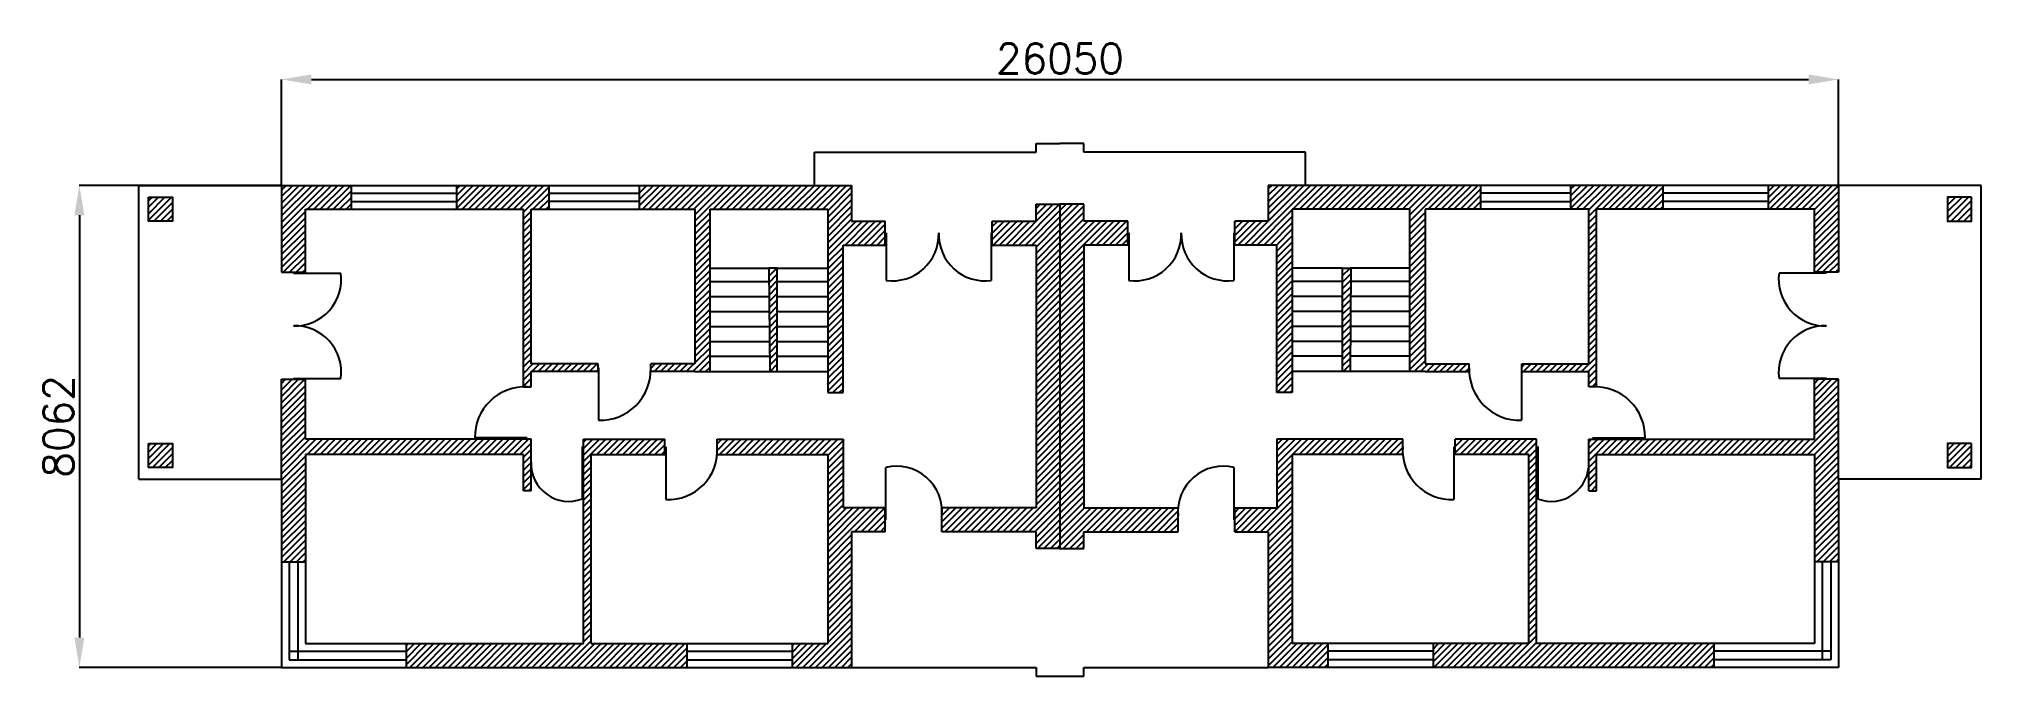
# Model space of a CAD drawing. Header units: millimetres. Extents: x -4059 to 28437, y 172 to 10828.
import ezdxf

# ---------------------------------------------------------------- set-up
doc = ezdxf.new("R2010")
doc.units = ezdxf.units.MM
doc.layers.add('Piętro', color=250, linetype='Continuous')
doc.layers.add('Title Block', color=7, linetype='Continuous')
doc.styles.get("Standard").update_dxf_attribs({"font": 'simplex.shx'})
doc.dimstyles.new('ISO-25', dxfattribs={"dimtxt": 2.5, "dimasz": 2.5, "dimexe": 1.25, "dimexo": 0.625, "dimtad": 1, "dimtxsty": 'Standard', "dimcen": 2.5, "dimadec": 0, "dimazin": 0, "dimtfac": 1, "dimtmove": 0, "dimatfit": 3, "dimfxl": 1, "dimarcsym": 0})

# ---------------------------------------------------------------- blocks, each defined once
blk = doc.blocks.new('*D4')
at = {"layer": 'Defpoints', "color": 0, "transparency": 16777216}
for p in [(26050, 10150), (0, 8378), (26050, 8378)]:
    blk.add_point(p, dxfattribs=at)
at = {"layer": 'Title Block', "color": 0, "lineweight": -2, "transparency": 16777216}
for p, q in [((0, 8379), (0, 10151)), ((500, 10150), (25550, 10150)), ((26050, 8379), (26050, 10151))]:
    blk.add_line(p, q, dxfattribs=at)
at = {"layer": 'Title Block', "color": 0, "transparency": 16777216}
for points in [[(500, 10233), (500, 10067), (0, 10150)], [(25550, 10233), (25550, 10067), (26050, 10150)]]:
    blk.add_solid(points, dxfattribs=at)
at = {"layer": 'Title Block', "color": 0, "transparency": 16777216, "insert": (13025, 10500), "char_height": 500, "attachment_point": 5}
blk.add_mtext('26050', dxfattribs=at)
blk = doc.blocks.new('*D6')
at = {"layer": 'Defpoints', "color": 0, "transparency": 16777216}
for p in [(0, 8378), (-3381, 316), (0, 316)]:
    blk.add_point(p, dxfattribs=at)
at = {"layer": 'Title Block', "color": 0, "lineweight": -2, "transparency": 16777216}
for p, q in [((-1, 8378), (-3382, 8378)), ((-3381, 7878), (-3381, 816)), ((-1, 316), (-3382, 316))]:
    blk.add_line(p, q, dxfattribs=at)
at = {"layer": 'Title Block', "color": 0, "transparency": 16777216}
for points in [[(-3464, 7878), (-3298, 7878), (-3381, 8378)], [(-3464, 816), (-3298, 816), (-3381, 316)]]:
    blk.add_solid(points, dxfattribs=at)
at = {"layer": 'Title Block', "color": 0, "transparency": 16777216, "insert": (-3731, 4347), "char_height": 500, "attachment_point": 5, "rotation": 90}
blk.add_mtext('8062', dxfattribs=at)

msp = doc.modelspace()

# ---------------------------------------------------------------- hatches: boundary and pattern name
at = {"layer": 'Piętro'}
h = msp.add_hatch(dxfattribs=at)
h.set_pattern_fill('ANSI31', color=256, scale=24)
h.paths.add_polyline_path([(1172, 8378), (0, 8378), (0, 6925), (400, 6925), (400, 7978), (1172, 7978)])
h.paths.add_polyline_path([(4477, 8378), (2932, 8378), (2932, 7978), (4049, 7978), (4049, 5012, -0.018917495), (4113, 5012), (4177, 5012), (4177, 5264), (5300, 5264), (5300, 5392), (4177, 5392), (4177, 7978), (4477, 7978)])
h.paths.add_polyline_path([(9539, 8378), (5987, 8378), (5987, 7978), (6917, 7978), (6917, 5392), (6178, 5392), (6178, 5328, -0.018909994), (6178, 5264), (6917, 5264), (7173, 5264), (7173, 7978), (9139, 7978), (9139, 4912.226), (9395, 4912.226), (9395, 7381), (10101.751, 7381), (10101.751, 7781), (9539, 7781)])
h.paths.add_polyline_path([(8296, 6995), (8156, 6995), (8168, 5264), (8296, 5264)], flags=17)
h.paths.add_polyline_path([(10101.751, 2985), (9395, 2985), (9395, 4134), (7290, 4134), (7290, 4006, -0.039315504), (7290, 3878), (9139.751, 3878), (9139.751, 716), (8542.751, 716), (8542.751, 316), (9539.751, 316), (9539.751, 2585), (10101.751, 2585)])
h.paths.add_polyline_path([(6412, 4134), (5055, 4134), (5055, 716), (2085, 716), (2085, 316), (6782.751, 316), (6782.751, 716), (5183, 716), (5183, 3878), (6412, 3878)])
h.paths.add_polyline_path([(4177, 4134), (400, 4134), (400, 5135), (0, 5135), (0, 3463), (0, 2086), (400, 2086), (400, 3878), (4049, 3878), (4049, 3273), (4177, 3273), (4177, 3703.5, -0.017459101), (4177, 3747.537)])
h.paths.add_polyline_path([(13025, 8062), (12625, 8062), (12625, 7781), (11891.751, 7781), (11891.751, 7381), (12625, 7381), (12625, 2985), (11049.751, 2985, -0.043118501), (11049.751, 2853.345), (11049.751, 2585), (12625, 2585), (12625, 2304), (13025, 2304)])
h.paths.add_polyline_path([(-1825, 8181), (-2225, 8181), (-2225, 7781), (-1825, 7781)])
h.paths.add_polyline_path([(-1825, 4060), (-2225, 4060), (-2225, 3660), (-1825, 3660)])
h = msp.add_hatch(dxfattribs=at)
h.set_pattern_fill('ANSI31', color=256, scale=24)
h.paths.add_polyline_path([(25650, 7978), (25650, 6925), (26050, 6925), (26050, 8378), (24878, 8378), (24878, 7978)])
h.paths.add_polyline_path([(23118, 7978), (23118, 8378), (21573, 8378), (21573, 7978), (21873, 7978), (21873, 5392), (20750, 5392), (20750, 5264), (21873, 5264), (21873, 5012), (21937, 5012, -0.018917495), (22001, 5012), (22001, 7978)])
h.paths.add_polyline_path([(16511, 8378), (16511, 7781), (15948.249, 7781), (15948.249, 7381), (16655, 7381), (16655, 4912.226), (16911, 4912.226), (16911, 7978), (18877, 7978), (18877, 5264), (19133, 5264), (19872, 5264, -0.018909994), (19872, 5328), (19872, 5392), (19133, 5392), (19133, 7978), (20063, 7978), (20063, 8378)])
h.paths.add_polyline_path([(17754, 5264), (17882, 5264), (17894, 6995), (17754, 6995)], flags=17)
h.paths.add_polyline_path([(16910.249, 3878), (18760, 3878, -0.039315504), (18760, 4006), (18760, 4134), (16655, 4134), (16655, 2985), (15948.249, 2985), (15948.249, 2585), (16510.249, 2585), (16510.249, 316), (17507.249, 316), (17507.249, 716), (16910.249, 716)])
h.paths.add_polyline_path([(20867, 3878), (20867, 716), (19267.249, 716), (19267.249, 316), (23965, 316), (23965, 716), (20995, 716), (20995, 4134), (19638, 4134), (19638, 3878)])
h.paths.add_polyline_path([(25650, 3878), (25650, 2086), (26050, 2086), (26050, 3463), (26050, 5135), (25650, 5135), (25650, 4134), (21873, 4134), (21873, 3747.537, -0.017459101), (21873, 3703.5), (21873, 3273), (22001, 3273), (22001, 3878)])
h.paths.add_polyline_path([(13425, 2985), (13425, 7381), (14158.249, 7381), (14158.249, 7781), (13425, 7781), (13425, 8062), (13025, 8062), (13025, 2304), (13425, 2304), (13425, 2585), (15000.249, 2585), (15000.249, 2853.345, -0.043118501), (15000.249, 2985)])
h.paths.add_polyline_path([(28275, 7781), (28275, 8181), (27875, 8181), (27875, 7781)])
h.paths.add_polyline_path([(27875, 3660), (28275, 3660), (28275, 4060), (27875, 4060)])

# ---------------------------------------------------------------- linework, layer by layer
for p, q in [((8917, 8378), (8917, 8936)), ((8917, 8936), (12625, 8936)), ((12625, 8936), (12625, 9080)), ((12625, 9080), (13025, 9080)), ((13425, 9080), (13025, 9080)), ((13425, 8936), (13425, 9080)), ((17133, 8936), (13425, 8936)), ((17133, 8378), (17133, 8936)), ((-2387, 3463), (-2387, 8378)), ((-2387, 8378), (9539, 8378)), ((0, 8378), (0, 6925)), ((1172, 7978), (1172, 8378)), ((1172, 8250), (2932, 8250)), ((2932, 7978), (2932, 8378)), ((4477, 7978), (4477, 8378)), ((4477, 8250), (5987, 8250)), ((5987, 8378), (5987, 7978)), ((9539, 8378), (9539, 7781)), ((28437, 8378), (16511, 8378)), ((16511, 8378), (16511, 7781)), ((20063, 8378), (20063, 7978)), ((21573, 8250), (20063, 8250)), ((21573, 7978), (21573, 8378)), ((23118, 7978), (23118, 8378)), ((24878, 8250), (23118, 8250)), ((24878, 7978), (24878, 8378)), ((26050, 8378), (26050, 6925)), ((28437, 3463), (28437, 8378)), ((400, 6925), (400, 7978)), ((400, 7978), (1172, 7978)), ((1172, 8106), (2932, 8106)), ((1172, 7978), (2932, 7978)), ((2932, 7978), (4049, 7978)), ((4049, 5012), (4049, 7978)), ((4177, 7978), (4477, 7978)), ((4177, 5392), (4177, 7978)), ((5987, 8106), (4477, 8106)), ((4477, 7978), (6917, 7978)), ((6917, 7978), (6917, 5392)), ((7173, 5264), (7173, 7978)), ((7173, 7978), (9139, 7978)), ((9139, 7978), (9139, 4912.226)), ((12625, 7781), (12625, 8062)), ((12625, 8062), (13025, 8062)), ((13025, 8062), (13025, 2304)), ((13425, 8062), (13025, 8062)), ((13025, 8062), (13025, 2304)), ((13425, 7781), (13425, 8062)), ((18877, 7978), (16911, 7978)), ((16911, 7978), (16911, 4912.226)), ((18877, 5264), (18877, 7978)), ((21573, 7978), (19133, 7978)), ((19133, 7978), (19133, 5392)), ((20063, 8106), (21573, 8106)), ((21873, 7978), (21573, 7978)), ((21873, 5392), (21873, 7978)), ((22001, 5012), (22001, 7978)), ((23118, 7978), (22001, 7978)), ((24878, 8106), (23118, 8106)), ((24878, 7978), (23118, 7978)), ((25650, 7978), (24878, 7978)), ((25650, 6925), (25650, 7978)), ((9539, 7781), (10101.751, 7781)), ((10101.751, 7381), (10101.751, 7781)), ((10116.248, 7583.54), (10116.248, 6788.54)), ((11875.403, 7583.54), (11875.403, 6788.54)), ((11891.751, 7381), (11891.751, 7781)), ((11891.751, 7781), (12625, 7781)), ((14158.249, 7781), (13425, 7781)), ((14158.249, 7381), (14158.249, 7781)), ((14174.597, 7583.54), (14174.597, 6788.54)), ((15933.752, 7583.54), (15933.752, 6788.54)), ((16511, 7781), (15948.249, 7781)), ((15948.249, 7381), (15948.249, 7781)), ((9395, 7381), (10101.751, 7381)), ((9395, 4912.226), (9395, 7381)), ((11891.751, 7381), (12625, 7381)), ((12625, 7381), (12625, 2985)), ((14158.249, 7381), (13425, 7381)), ((13425, 7381), (13425, 2985)), ((16655, 7381), (15948.249, 7381)), ((16655, 4912.226), (16655, 7381)), ((0, 6925), (400, 6925)), ((200, 6909.578), (995, 6909.578)), ((7173, 6995), (8168, 6995)), ((8296, 6995), (8156, 6995)), ((8156, 6995), (8168, 5264)), ((8296, 5264), (8296, 6995)), ((8296, 6995), (9139, 6995)), ((17754, 6995), (16911, 6995)), ((17754, 5264), (17754, 6995)), ((17754, 6995), (17894, 6995)), ((17894, 6995), (17882, 5264)), ((18877, 6995), (17882, 6995)), ((25850, 6909.578), (25055, 6909.578)), ((26050, 6925), (25650, 6925)), ((7173, 6770), (8157.56, 6770)), ((7173, 6520), (8159.293, 6520)), ((8296, 6770), (9139, 6770)), ((8296, 6520), (9139, 6520)), ((17754, 6770), (16911, 6770)), ((17754, 6520), (16911, 6520)), ((18877, 6520), (17890.707, 6520)), ((18877, 6770), (17892.44, 6770)), ((7173, 6270), (8168, 6270)), ((8296, 6270), (9139, 6270)), ((17754, 6270), (16911, 6270)), ((18877, 6270), (17882, 6270)), ((7173, 6020), (8162.759, 6020)), ((8296, 6020), (9139, 6020)), ((17754, 6020), (16911, 6020)), ((18877, 6020), (17887.241, 6020)), ((7173, 5770), (8164.492, 5770)), ((8296, 5770), (9139, 5770)), ((17754, 5770), (16911, 5770)), ((18877, 5770), (17885.508, 5770)), ((5300, 5392), (4177, 5392)), ((4177, 5012), (4177, 5264)), ((5300, 5264), (4177, 5264)), ((5300, 5264), (5300, 5392)), ((5305.655, 5328), (5305.655, 4450)), ((6917, 5392), (6178, 5392)), ((6178, 5264), (6178, 5392)), ((6917, 5264), (6178, 5264)), ((6917, 5264), (7173, 5264)), ((7173, 5520), (8166.225, 5520)), ((7173, 5264), (8168, 5264)), ((8168, 5264), (8296, 5264)), ((8296, 5520), (9139, 5520)), ((8296, 5264), (9139, 5264)), ((17754, 5520), (16911, 5520)), ((17754, 5264), (16911, 5264)), ((17882, 5264), (17754, 5264)), ((18877, 5264), (17882, 5264)), ((18877, 5520), (17883.775, 5520)), ((19133, 5264), (18877, 5264)), ((19133, 5392), (19872, 5392)), ((19133, 5264), (19872, 5264)), ((19872, 5264), (19872, 5392)), ((20744.345, 5328), (20744.345, 4450)), ((20750, 5392), (21873, 5392)), ((20750, 5264), (20750, 5392)), ((20750, 5264), (21873, 5264)), ((21873, 5012), (21873, 5264)), ((0, 3463), (0, 5135)), ((0, 5135), (400, 5135)), ((200, 5150.422), (995, 5150.422)), ((400, 4134), (400, 5135)), ((4049, 5012), (4177, 5012)), ((9139, 4912.226), (9395, 4912.226)), ((16911, 4912.226), (16655, 4912.226)), ((22001, 5012), (21873, 5012)), ((25850, 5150.422), (25055, 5150.422)), ((26050, 5135), (25650, 5135)), ((25650, 4134), (25650, 5135)), ((26050, 3463), (26050, 5135)), ((4177, 4134), (400, 4134)), ((4113, 4154.846), (3235, 4154.846)), ((4177, 3273), (4177, 4134)), ((5028.262, 4012.692), (5028.262, 3134.692)), ((5055, 716), (5055, 4134)), ((5055, 4134), (6412, 4134)), ((6412, 3878), (6412, 4134)), ((6433.366, 4006), (6433.366, 3128)), ((7290, 3878), (7290, 4134)), ((7290, 4134), (9395, 4134)), ((9395, 4134), (9395, 2985)), ((18760, 4134), (16655, 4134)), ((16655, 4134), (16655, 2985)), ((18760, 3878), (18760, 4134)), ((19616.634, 4006), (19616.634, 3128)), ((20995, 4134), (19638, 4134)), ((19638, 3878), (19638, 4134)), ((20995, 716), (20995, 4134)), ((21021.738, 4012.692), (21021.738, 3134.692)), ((21873, 3273), (21873, 4134)), ((21873, 4134), (25650, 4134)), ((21937, 4154.846), (22815, 4154.846)), ((4049, 3878), (400, 3878)), ((400, 3878), (400, 716)), ((4049, 3273), (4049, 3878)), ((5183, 716), (5183, 3878)), ((5183, 3878), (6412, 3878)), ((7290, 3878), (9139, 3878)), ((9139.751, 3878), (9139.751, 716)), ((10110.157, 2785), (10110.157, 3663)), ((15939.843, 2785), (15939.843, 3663)), ((16910.249, 3878), (16910.249, 716)), ((18760, 3878), (16911, 3878)), ((20867, 3878), (19638, 3878)), ((20867, 716), (20867, 3878)), ((22001, 3273), (22001, 3878)), ((22001, 3878), (25650, 3878)), ((25650, 3878), (25650, 716)), ((-2387, 3463), (0, 3463)), ((0, 3463), (0, 316)), ((4177, 3273), (4049, 3273)), ((21873, 3273), (22001, 3273)), ((28437, 3463), (26050, 3463)), ((26050, 3463), (26050, 316)), ((10101.751, 2985), (9395, 2985)), ((10101.751, 2585), (10101.751, 2985)), ((12625, 2985), (11049.751, 2985)), ((11049.751, 2585), (11049.751, 2985)), ((13425, 2985), (15000.249, 2985)), ((15000.249, 2585), (15000.249, 2985)), ((15948.249, 2985), (16655, 2985)), ((15948.249, 2585), (15948.249, 2985)), ((9539.751, 2585), (9539.751, 316)), ((10101.751, 2585), (9539.751, 2585)), ((12625, 2585), (11049.751, 2585)), ((12625, 2304), (12625, 2585)), ((13025, 2304), (12625, 2304)), ((13025, 2304), (13425, 2304)), ((13425, 2304), (13425, 2585)), ((13425, 2585), (15000.249, 2585)), ((15948.249, 2585), (16510.249, 2585)), ((16510.249, 2585), (16510.249, 316)), ((0, 2086), (400, 2086)), ((128, 2086), (128, 444)), ((272, 2086), (272, 444)), ((26050, 2086), (25650, 2086)), ((25778, 2086), (25778, 444)), ((25922, 2086), (25922, 444)), ((400, 716), (5055, 716)), ((2085, 716), (2085, 316)), ((5183, 716), (9139.751, 716)), ((6782.751, 716), (6782.751, 316)), ((8542.751, 716), (8542.751, 316)), ((20867, 716), (16910.249, 716)), ((17507.249, 716), (17507.249, 316)), ((19267.249, 716), (19267.249, 316)), ((25650, 716), (20995, 716)), ((23965, 716), (23965, 316)), ((128, 588), (2085, 588)), ((128, 444), (2085, 444)), ((6782.751, 588), (8542.751, 588)), ((6782.751, 444), (8542.751, 444)), ((19267.249, 588), (17507.249, 588)), ((19267.249, 444), (17507.249, 444)), ((25922, 588), (23965, 588)), ((25922, 444), (23965, 444)), ((0, 316), (9539.751, 316)), ((9539.751, 316), (12625, 316)), ((12625, 316), (12625, 172)), ((12625, 172), (13425, 172.776)), ((13425, 172.776), (13425, 316)), ((13425, 316), (16510.249, 316)), ((26050, 316), (16510.249, 316))]:
    msp.add_line(p, q, dxfattribs=at)
for points in [[(-2225, 8181), (-1825, 8181), (-1825, 7781), (-2225, 7781)], [(28275, 8181), (27875, 8181), (27875, 7781), (28275, 7781)], [(-2225, 4060), (-1825, 4060), (-1825, 3660), (-2225, 3660)], [(28275, 4060), (27875, 4060), (27875, 3660), (28275, 3660)]]:
    msp.add_lwpolyline(points, close=True, dxfattribs=at)
for centre, radius, start, end in [((10218.782, 7559.174), 777.425, 262.4211508, 361.7960913), ((11772.868, 7559.174), 777.425, 178.2039087, 277.5788492), ((14277.132, 7559.174), 777.425, 262.4211508, 1.7960913), ((15831.218, 7559.174), 777.425, 178.2039087, 277.5788492), ((224.366, 6807.043), 777.425, 268.2039087, 7.5788492), ((25825.634, 6807.043), 777.425, 172.4211508, 271.7960913), ((224.366, 5252.957), 777.425, 352.4211508, 91.7960913), ((25825.634, 5252.957), 777.425, 88.2039087, 187.5788492), ((5332.189, 5296), 846.416, 268.2035444, 2.1666674), ((20717.811, 5296), 846.416, 177.8333326, 271.7964556), ((4081, 4166.525), 846.081, 87.8324732, 180.7908761), ((21969, 4166.525), 846.081, 359.2091239, 92.1675268), ((6477.33, 3942), 815.186, 266.9084977, 4.5029058), ((19572.67, 3942), 815.186, 175.4970942, 273.0915023), ((4807.381, 3725.518), 630.765, 177.9995376, 290.4983375), ((10287.835, 2919.172), 764.754, 355.0620425, 103.4344974), ((15762.165, 2919.172), 764.754, 76.5655026, 184.9379575), ((21242.619, 3725.518), 630.765, 249.5016625, 2.0004624)]:
    msp.add_arc(centre, radius, start, end, dxfattribs=at)

# ---------------------------------------------------------------- dimensions: what is measured, and where the dimension line sits
at = {"layer": 'Title Block'}
dim = msp.add_linear_dim(base=(26050, 10150), p1=(0, 8378), p2=(26050, 8378), dimstyle='ISO-25', override={"dimtxt": 500, "dimasz": 500, "dimgap": 100}, dxfattribs=at)
dim.commit()
dim.dimension.update_dxf_attribs({"geometry": '*D4', "text_midpoint": (13025, 10500)})
dim = msp.add_linear_dim(base=(-3381.033, 316), p1=(0, 8378), p2=(0, 316), angle=90, dimstyle='ISO-25', override={"dimtxt": 500, "dimasz": 500, "dimgap": 100}, dxfattribs=at)
dim.commit()
dim.dimension.update_dxf_attribs({"geometry": '*D6', "text_midpoint": (-3731.033, 4347)})

doc.saveas('drawing.dxf')
